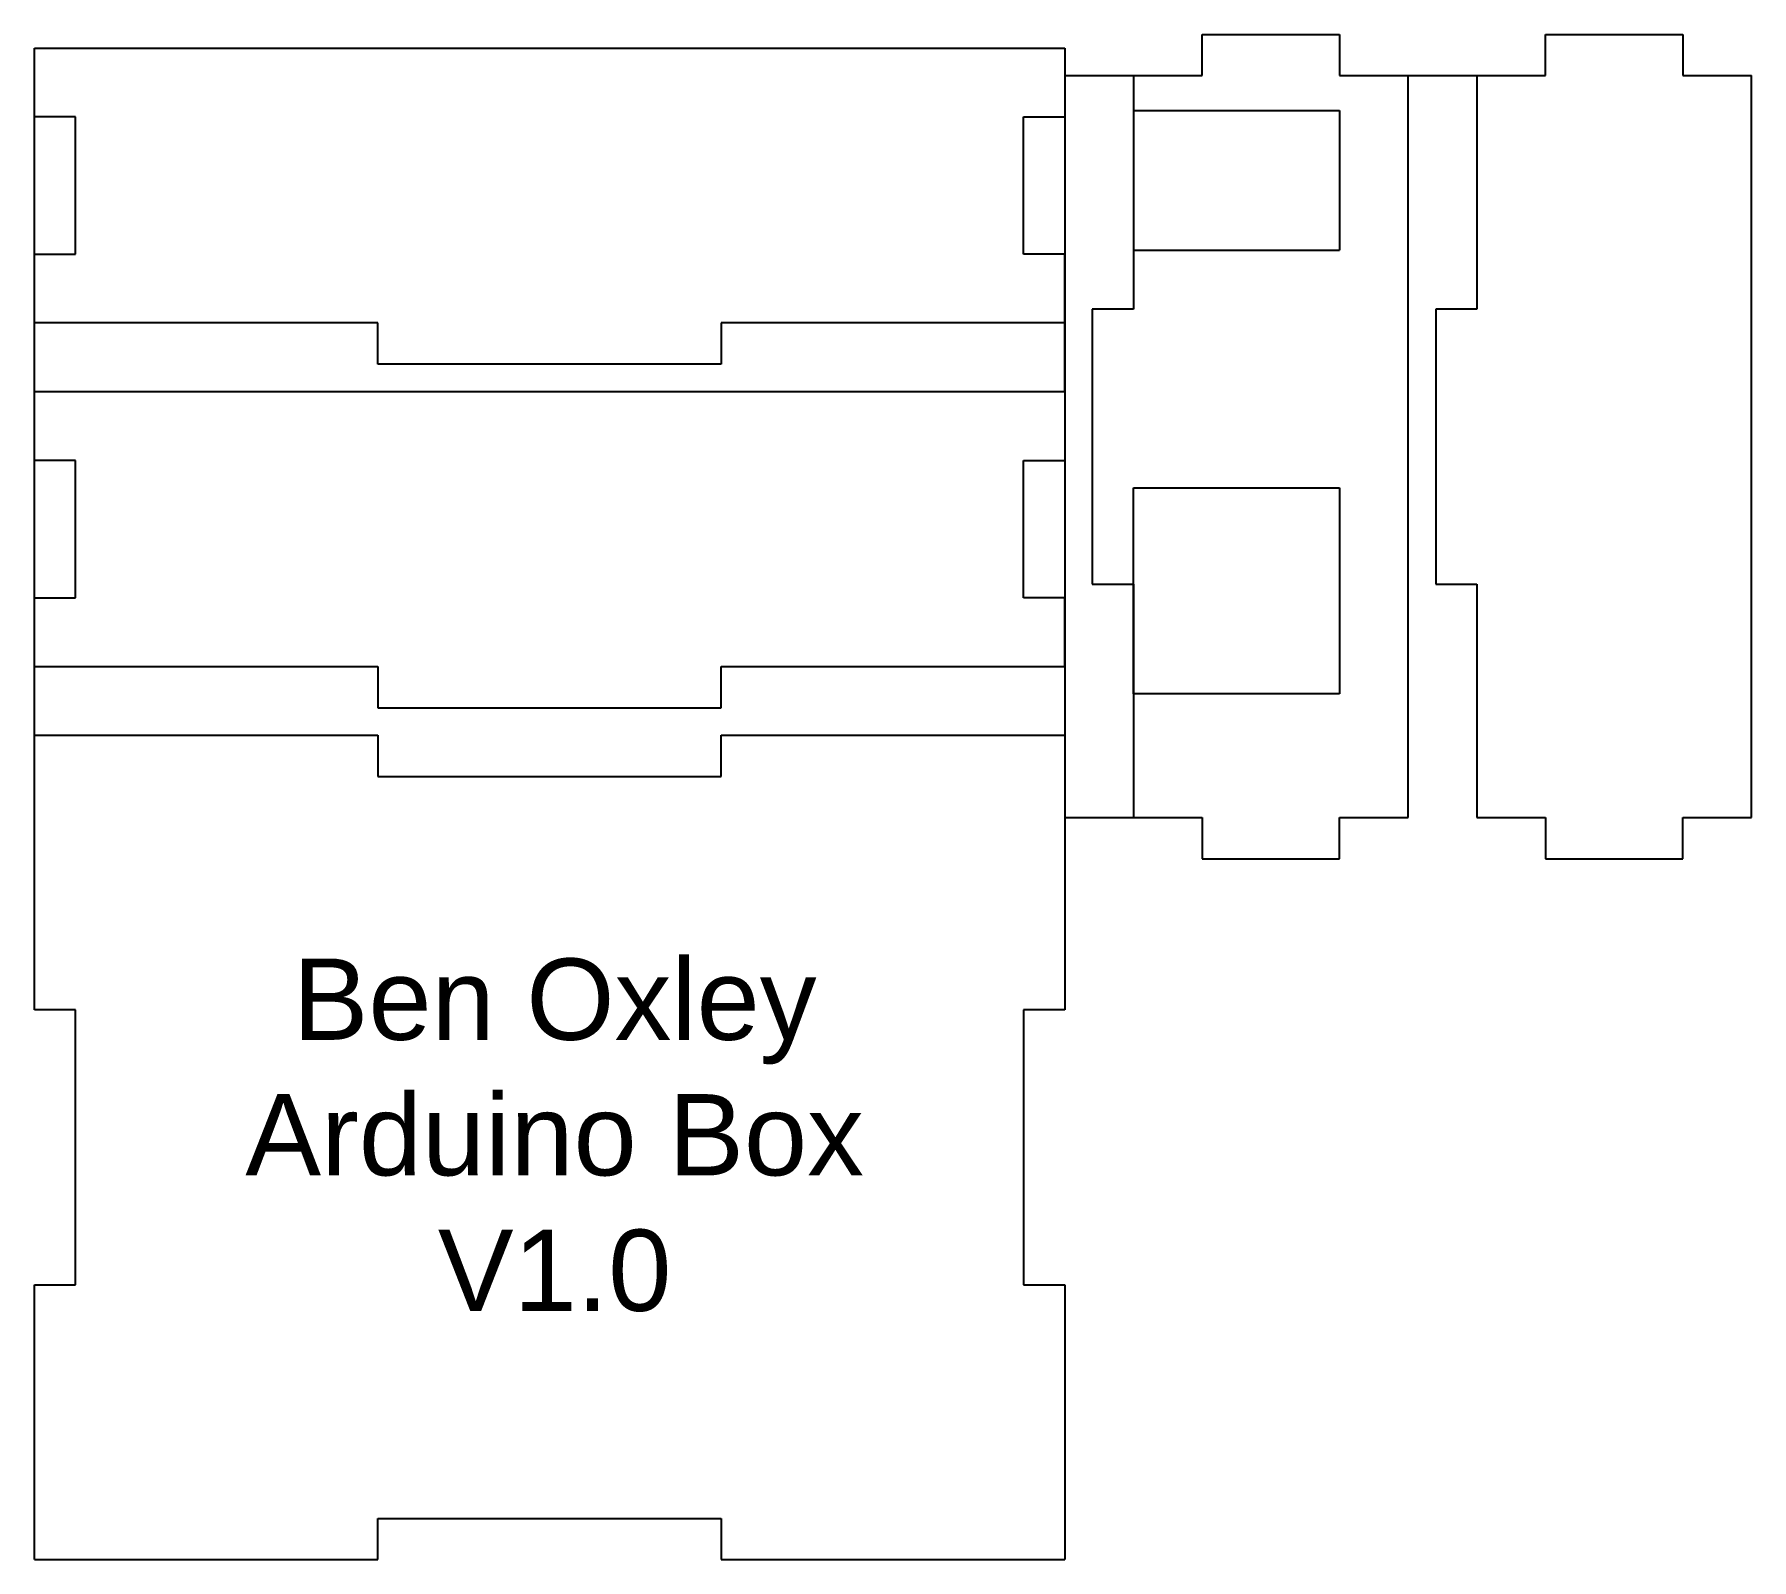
# Model space of a CAD drawing. Header units: inches. Extents: x 0 to 125, y 0 to 111.
import ezdxf

# ---------------------------------------------------------------- set-up
doc = ezdxf.new("R2010")
doc.units = ezdxf.units.IN
doc.header["$MEASUREMENT"] = 0
doc.styles.get("Standard").update_dxf_attribs({"font": 'Arial Regular.ttf'})

msp = doc.modelspace()

# ---------------------------------------------------------------- linework, layer by layer
at = {"color": 5}
for p, q in [((0, 85), (0, 110)), ((0, 110), (75, 110)), ((75, 110), (75, 85)), ((85, 108), (85, 111)), ((85, 111), (95, 111)), ((95, 111), (95, 108)), ((110, 108), (110, 111)), ((110, 111), (120, 111)), ((120, 111), (120, 108)), ((75, 108), (80, 108)), ((80, 108), (80, 91)), ((80, 108), (85, 108)), ((80, 108), (80, 106)), ((80, 108), (80, 95.3)), ((80, 108), (80, 105.46)), ((95, 108), (100, 108)), ((100, 54), (100, 108)), ((100, 108), (105, 108)), ((105, 108), (105, 91)), ((105, 108), (110, 108)), ((120, 108), (125, 108)), ((125, 54), (125, 108)), ((3, 105), (0, 105)), ((3, 95), (3, 105)), ((72, 95), (72, 105)), ((72, 105), (75, 105)), ((80, 105.46), (95, 105.46)), ((95, 105.46), (95, 95.3)), ((0, 90), (0, 95)), ((0, 95), (3, 95)), ((75, 95), (72, 95)), ((75, 90), (75, 95)), ((80, 95.3), (95, 95.3)), ((25, 90), (0, 90)), ((25, 87), (25, 90)), ((75, 90), (50, 90)), ((50, 90), (50, 87)), ((75, 85), (75, 90)), ((80, 91), (77, 91)), ((77, 91), (77, 71)), ((105, 91), (102, 91)), ((102, 91), (102, 71)), ((50, 87), (25, 87)), ((0, 60), (0, 85)), ((0, 85), (75, 85)), ((75, 85), (75, 60)), ((3, 80), (0, 80)), ((3, 70), (3, 80)), ((72, 70), (72, 80)), ((72, 80), (75, 80)), ((80, 78), (95, 78)), ((80, 63), (80, 78)), ((95, 78), (95, 63)), ((0, 65), (0, 70)), ((0, 70), (3, 70)), ((75, 70), (72, 70)), ((75, 65), (75, 70)), ((77, 71), (80, 71)), ((80, 71), (80, 54)), ((102, 71), (105, 71)), ((105, 71), (105, 54)), ((0, 60), (0, 65)), ((0, 65), (25, 65)), ((25, 65), (25, 62)), ((50, 62), (50, 65)), ((50, 65), (75, 65)), ((95, 63), (80, 63)), ((25, 62), (50, 62)), ((0, 40), (0, 60)), ((0, 60), (25, 60)), ((25, 60), (25, 57)), ((50, 57), (50, 60)), ((50, 60), (75, 60)), ((75, 60), (75, 40)), ((25, 57), (50, 57)), ((75, 54), (80, 54)), ((80, 54), (85, 54)), ((85, 54), (85, 51)), ((95, 51), (95, 54)), ((95, 54), (100, 54)), ((105, 54), (110, 54)), ((110, 54), (110, 51)), ((120, 51), (120, 54)), ((120, 54), (125, 54)), ((85, 51), (95, 51)), ((110, 51), (120, 51)), ((3, 40), (0, 40)), ((3, 20), (3, 40)), ((75, 40), (72, 40)), ((72, 40), (72, 20)), ((0, 0), (0, 20)), ((0, 20), (3, 20)), ((72, 20), (75, 20)), ((75, 20), (75, 0)), ((25, 0), (25, 3)), ((25, 3), (50, 3)), ((50, 3), (50, 0)), ((0, 0), (25, 0)), ((50, 0), (75, 0))]:
    msp.add_line(p, q, dxfattribs=at)

# ---------------------------------------------------------------- texts
at = {"color": 253, "insert": (37.87, 30.88), "char_height": 5.917, "attachment_point": 5}
msp.add_mtext_dynamic_manual_height_columns('Ben Oxley\\PArduino Box V1.0', width=45.3807, gutter_width=1, heights=[26.44], dxfattribs=at)

doc.saveas('drawing.dxf')
